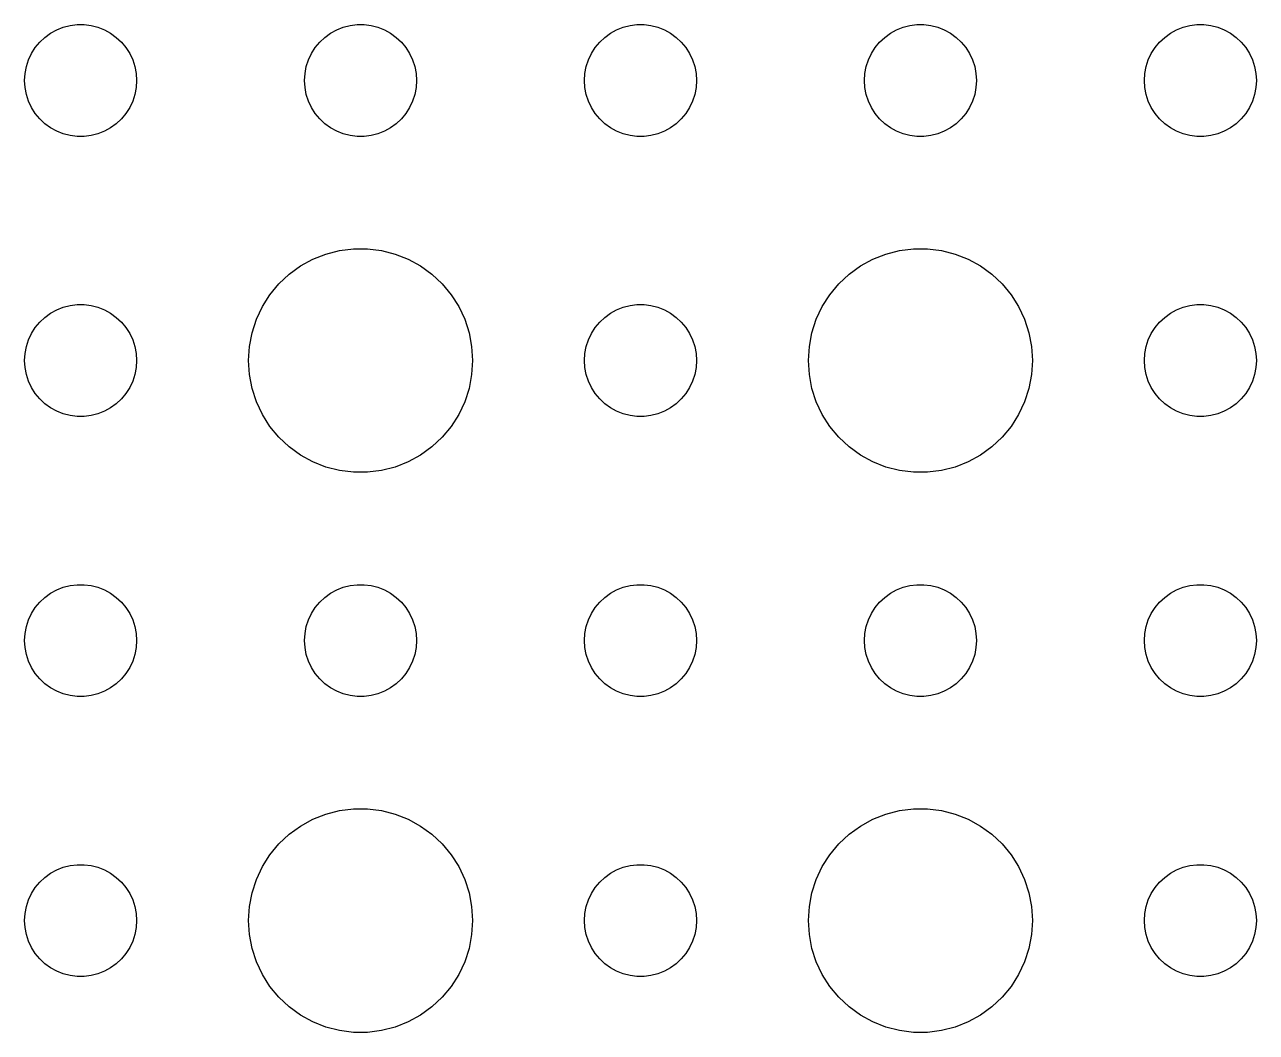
# Model space of a CAD drawing. Header units: metres. Extents: x -150 to 150, y -104 to 104.
# Drawn here: x -1.5 to 31.5, y 49.51 to 76.5 of the extents above; entities that cross this region are included whole.
import ezdxf

# ---------------------------------------------------------------- set-up
doc = ezdxf.new("R2010")
doc.units = ezdxf.units.M

msp = doc.modelspace()

# ---------------------------------------------------------------- linework, layer by layer
for p, q in [((-0.95613, 76.1558), (-0.80373, 76.2665)), ((-0.80373, 76.2665), (-0.63866, 76.3572)), ((-0.63866, 76.3572), (-0.46352, 76.4266)), ((-0.46352, 76.4266), (-0.28107, 76.4734)), ((-0.28107, 76.4734), (-0.09418, 76.497)), ((-0.09418, 76.497), (0.09418, 76.497)), ((0.09418, 76.497), (0.28107, 76.4734)), ((0.28107, 76.4734), (0.46352, 76.4266)), ((0.46352, 76.4266), (0.63866, 76.3572)), ((0.63866, 76.3572), (0.80373, 76.2665)), ((0.80373, 76.2665), (0.95613, 76.1558)), ((6.54385, 76.1558), (6.69626, 76.2665)), ((6.69626, 76.2665), (6.86133, 76.3572)), ((6.86133, 76.3572), (7.03647, 76.4266)), ((7.03647, 76.4266), (7.21892, 76.4734)), ((7.21892, 76.4734), (7.40581, 76.497)), ((7.40581, 76.497), (7.59418, 76.497)), ((7.59418, 76.497), (7.78107, 76.4734)), ((7.78107, 76.4734), (7.96352, 76.4266)), ((7.96352, 76.4266), (8.13866, 76.3572)), ((8.13866, 76.3572), (8.30373, 76.2665)), ((8.30373, 76.2665), (8.45613, 76.1558)), ((14.0439, 76.1558), (14.1963, 76.2665)), ((14.1963, 76.2665), (14.3613, 76.3572)), ((14.3613, 76.3572), (14.5365, 76.4266)), ((14.5365, 76.4266), (14.7189, 76.4734)), ((14.7189, 76.4734), (14.9058, 76.497)), ((14.9058, 76.497), (15.0942, 76.497)), ((15.0942, 76.497), (15.2811, 76.4734)), ((15.2811, 76.4734), (15.4635, 76.4266)), ((15.4635, 76.4266), (15.6387, 76.3572)), ((15.6387, 76.3572), (15.8037, 76.2665)), ((15.8037, 76.2665), (15.9561, 76.1558)), ((21.5439, 76.1558), (21.6963, 76.2665)), ((21.6963, 76.2665), (21.8613, 76.3572)), ((21.8613, 76.3572), (22.0365, 76.4266)), ((22.0365, 76.4266), (22.2189, 76.4734)), ((22.2189, 76.4734), (22.4058, 76.497)), ((22.4058, 76.497), (22.5942, 76.497)), ((22.5942, 76.497), (22.7811, 76.4734)), ((22.7811, 76.4734), (22.9635, 76.4266)), ((22.9635, 76.4266), (23.1387, 76.3572)), ((23.1387, 76.3572), (23.3037, 76.2665)), ((23.3037, 76.2665), (23.4561, 76.1558)), ((29.0439, 76.1558), (29.1963, 76.2665)), ((29.1963, 76.2665), (29.3613, 76.3572)), ((29.3613, 76.3572), (29.5365, 76.4266)), ((29.5365, 76.4266), (29.7189, 76.4734)), ((29.7189, 76.4734), (29.9058, 76.497)), ((29.9058, 76.497), (30.0942, 76.497)), ((30.0942, 76.497), (30.2811, 76.4734)), ((30.2811, 76.4734), (30.4635, 76.4266)), ((30.4635, 76.4266), (30.6387, 76.3572)), ((30.6387, 76.3572), (30.8037, 76.2665)), ((30.8037, 76.2665), (30.9561, 76.1558)), ((-1.21352, 75.8817), (-1.09344, 76.0268)), ((-1.09344, 76.0268), (-0.95613, 76.1558)), ((0.95613, 76.1558), (1.09344, 76.0268)), ((1.09344, 76.0268), (1.21352, 75.8817)), ((6.28647, 75.8817), (6.40654, 76.0268)), ((6.40654, 76.0268), (6.54385, 76.1558)), ((8.45613, 76.1558), (8.59344, 76.0268)), ((8.59344, 76.0268), (8.71352, 75.8817)), ((13.7865, 75.8817), (13.9065, 76.0268)), ((13.9065, 76.0268), (14.0439, 76.1558)), ((15.9561, 76.1558), (16.0934, 76.0268)), ((16.0934, 76.0268), (16.2135, 75.8817)), ((21.2865, 75.8817), (21.4065, 76.0268)), ((21.4065, 76.0268), (21.5439, 76.1558)), ((23.4561, 76.1558), (23.5934, 76.0268)), ((23.5934, 76.0268), (23.7135, 75.8817)), ((28.7865, 75.8817), (28.9065, 76.0268)), ((28.9065, 76.0268), (29.0439, 76.1558)), ((30.9561, 76.1558), (31.0934, 76.0268)), ((31.0934, 76.0268), (31.2135, 75.8817)), ((-1.39465, 75.5522), (-1.31445, 75.7226)), ((-1.31445, 75.7226), (-1.21352, 75.8817)), ((1.21352, 75.8817), (1.31445, 75.7226)), ((1.31445, 75.7226), (1.39465, 75.5522)), ((6.10533, 75.5522), (6.18553, 75.7226)), ((6.18553, 75.7226), (6.28647, 75.8817)), ((8.71352, 75.8817), (8.81445, 75.7226)), ((8.81445, 75.7226), (8.89465, 75.5522)), ((13.6053, 75.5522), (13.6855, 75.7226)), ((13.6855, 75.7226), (13.7865, 75.8817)), ((16.2135, 75.8817), (16.3145, 75.7226)), ((16.3145, 75.7226), (16.3947, 75.5522)), ((21.1053, 75.5522), (21.1855, 75.7226)), ((21.1855, 75.7226), (21.2865, 75.8817)), ((23.7135, 75.8817), (23.8145, 75.7226)), ((23.8145, 75.7226), (23.8947, 75.5522)), ((28.6053, 75.5522), (28.6855, 75.7226)), ((28.6855, 75.7226), (28.7865, 75.8817)), ((31.2135, 75.8817), (31.3145, 75.7226)), ((31.3145, 75.7226), (31.3947, 75.5522)), ((-1.48816, 75.188), (-1.45287, 75.373)), ((-1.45287, 75.373), (-1.39465, 75.5522)), ((1.39465, 75.5522), (1.45287, 75.373)), ((1.45287, 75.373), (1.48816, 75.188)), ((6.01183, 75.188), (6.04712, 75.373)), ((6.04712, 75.373), (6.10533, 75.5522)), ((8.89465, 75.5522), (8.95287, 75.373)), ((8.95287, 75.373), (8.98816, 75.188)), ((13.5118, 75.188), (13.5471, 75.373)), ((13.5471, 75.373), (13.6053, 75.5522)), ((16.3947, 75.5522), (16.4529, 75.373)), ((16.4529, 75.373), (16.4882, 75.188)), ((21.0118, 75.188), (21.0471, 75.373)), ((21.0471, 75.373), (21.1053, 75.5522)), ((23.8947, 75.5522), (23.9529, 75.373)), ((23.9529, 75.373), (23.9882, 75.188)), ((28.5118, 75.188), (28.5471, 75.373)), ((28.5471, 75.373), (28.6053, 75.5522)), ((31.3947, 75.5522), (31.4529, 75.373)), ((31.4529, 75.373), (31.4882, 75.188)), ((-1.5, 75), (-1.48816, 75.188)), ((-1.48816, 74.812), (-1.5, 75)), ((1.48816, 75.188), (1.5, 75)), ((1.5, 75), (1.48816, 74.812)), ((6, 75), (6.01183, 75.188)), ((6.01183, 74.812), (6, 75)), ((8.98816, 75.188), (9, 75)), ((9, 75), (8.98816, 74.812)), ((13.5, 75), (13.5118, 75.188)), ((13.5118, 74.812), (13.5, 75)), ((16.4882, 75.188), (16.5, 75)), ((16.5, 75), (16.4882, 74.812)), ((21, 75), (21.0118, 75.188)), ((21.0118, 74.812), (21, 75)), ((23.9882, 75.188), (24, 75)), ((24, 75), (23.9882, 74.812)), ((28.5, 75), (28.5118, 75.188)), ((28.5118, 74.812), (28.5, 75)), ((31.4882, 75.188), (31.5, 75)), ((31.5, 75), (31.4882, 74.812)), ((-1.45287, 74.627), (-1.48816, 74.812)), ((-1.39465, 74.4478), (-1.45287, 74.627)), ((1.45287, 74.627), (1.39465, 74.4478)), ((1.48816, 74.812), (1.45287, 74.627)), ((6.04712, 74.627), (6.01183, 74.812)), ((6.10533, 74.4478), (6.04712, 74.627)), ((8.95287, 74.627), (8.89465, 74.4478)), ((8.98816, 74.812), (8.95287, 74.627)), ((13.5471, 74.627), (13.5118, 74.812)), ((13.6053, 74.4478), (13.5471, 74.627)), ((16.4529, 74.627), (16.3947, 74.4478)), ((16.4882, 74.812), (16.4529, 74.627)), ((21.0471, 74.627), (21.0118, 74.812)), ((21.1053, 74.4478), (21.0471, 74.627)), ((23.9529, 74.627), (23.8947, 74.4478)), ((23.9882, 74.812), (23.9529, 74.627)), ((28.5471, 74.627), (28.5118, 74.812)), ((28.6053, 74.4478), (28.5471, 74.627)), ((31.4529, 74.627), (31.3947, 74.4478)), ((31.4882, 74.812), (31.4529, 74.627)), ((-1.31445, 74.2774), (-1.39465, 74.4478)), ((-1.21352, 74.1183), (-1.31445, 74.2774)), ((1.31445, 74.2774), (1.21352, 74.1183)), ((1.39465, 74.4478), (1.31445, 74.2774)), ((6.18553, 74.2774), (6.10533, 74.4478)), ((6.28647, 74.1183), (6.18553, 74.2774)), ((8.81445, 74.2774), (8.71352, 74.1183)), ((8.89465, 74.4478), (8.81445, 74.2774)), ((13.6855, 74.2774), (13.6053, 74.4478)), ((13.7865, 74.1183), (13.6855, 74.2774)), ((16.3145, 74.2774), (16.2135, 74.1183)), ((16.3947, 74.4478), (16.3145, 74.2774)), ((21.1855, 74.2774), (21.1053, 74.4478)), ((21.2865, 74.1183), (21.1855, 74.2774)), ((23.8145, 74.2774), (23.7135, 74.1183)), ((23.8947, 74.4478), (23.8145, 74.2774)), ((28.6855, 74.2774), (28.6053, 74.4478)), ((28.7865, 74.1183), (28.6855, 74.2774)), ((31.3145, 74.2774), (31.2135, 74.1183)), ((31.3947, 74.4478), (31.3145, 74.2774)), ((-1.09344, 73.9732), (-1.21352, 74.1183)), ((-0.95613, 73.8442), (-1.09344, 73.9732)), ((1.09344, 73.9732), (0.95613, 73.8442)), ((1.21352, 74.1183), (1.09344, 73.9732)), ((6.40654, 73.9732), (6.28647, 74.1183)), ((6.54385, 73.8442), (6.40654, 73.9732)), ((8.59344, 73.9732), (8.45613, 73.8442)), ((8.71352, 74.1183), (8.59344, 73.9732)), ((13.9065, 73.9732), (13.7865, 74.1183)), ((14.0439, 73.8442), (13.9065, 73.9732)), ((16.0934, 73.9732), (15.9561, 73.8442)), ((16.2135, 74.1183), (16.0934, 73.9732)), ((21.4065, 73.9732), (21.2865, 74.1183)), ((21.5439, 73.8442), (21.4065, 73.9732)), ((23.5934, 73.9732), (23.4561, 73.8442)), ((23.7135, 74.1183), (23.5934, 73.9732)), ((28.9065, 73.9732), (28.7865, 74.1183)), ((29.0439, 73.8442), (28.9065, 73.9732)), ((31.0934, 73.9732), (30.9561, 73.8442)), ((31.2135, 74.1183), (31.0934, 73.9732)), ((-0.80373, 73.7335), (-0.95613, 73.8442)), ((-0.63866, 73.6428), (-0.80373, 73.7335)), ((-0.46352, 73.5734), (-0.63866, 73.6428)), ((0.63866, 73.6428), (0.46352, 73.5734)), ((0.80373, 73.7335), (0.63866, 73.6428)), ((0.95613, 73.8442), (0.80373, 73.7335)), ((6.69626, 73.7335), (6.54385, 73.8442)), ((6.86133, 73.6428), (6.69626, 73.7335)), ((7.03647, 73.5734), (6.86133, 73.6428)), ((8.13866, 73.6428), (7.96352, 73.5734)), ((8.30373, 73.7335), (8.13866, 73.6428)), ((8.45613, 73.8442), (8.30373, 73.7335)), ((14.1963, 73.7335), (14.0439, 73.8442)), ((14.3613, 73.6428), (14.1963, 73.7335)), ((14.5365, 73.5734), (14.3613, 73.6428)), ((15.6387, 73.6428), (15.4635, 73.5734)), ((15.8037, 73.7335), (15.6387, 73.6428)), ((15.9561, 73.8442), (15.8037, 73.7335)), ((21.6963, 73.7335), (21.5439, 73.8442)), ((21.8613, 73.6428), (21.6963, 73.7335)), ((22.0365, 73.5734), (21.8613, 73.6428)), ((23.1387, 73.6428), (22.9635, 73.5734)), ((23.3037, 73.7335), (23.1387, 73.6428)), ((23.4561, 73.8442), (23.3037, 73.7335)), ((29.1963, 73.7335), (29.0439, 73.8442)), ((29.3613, 73.6428), (29.1963, 73.7335)), ((29.5365, 73.5734), (29.3613, 73.6428)), ((30.6387, 73.6428), (30.4635, 73.5734)), ((30.8037, 73.7335), (30.6387, 73.6428)), ((30.9561, 73.8442), (30.8037, 73.7335)), ((-0.28107, 73.5266), (-0.46352, 73.5734)), ((-0.09418, 73.503), (-0.28107, 73.5266)), ((0.09418, 73.503), (-0.09418, 73.503)), ((0.28107, 73.5266), (0.09418, 73.503)), ((0.46352, 73.5734), (0.28107, 73.5266)), ((7.21892, 73.5266), (7.03647, 73.5734)), ((7.40581, 73.503), (7.21892, 73.5266)), ((7.59418, 73.503), (7.40581, 73.503)), ((7.78107, 73.5266), (7.59418, 73.503)), ((7.96352, 73.5734), (7.78107, 73.5266)), ((14.7189, 73.5266), (14.5365, 73.5734)), ((14.9058, 73.503), (14.7189, 73.5266)), ((15.0942, 73.503), (14.9058, 73.503)), ((15.2811, 73.5266), (15.0942, 73.503)), ((15.4635, 73.5734), (15.2811, 73.5266)), ((22.2189, 73.5266), (22.0365, 73.5734)), ((22.4058, 73.503), (22.2189, 73.5266)), ((22.5942, 73.503), (22.4058, 73.503)), ((22.7811, 73.5266), (22.5942, 73.503)), ((22.9635, 73.5734), (22.7811, 73.5266)), ((29.7189, 73.5266), (29.5365, 73.5734)), ((29.9058, 73.503), (29.7189, 73.5266)), ((30.0942, 73.503), (29.9058, 73.503)), ((30.2811, 73.5266), (30.0942, 73.503)), ((30.4635, 73.5734), (30.2811, 73.5266)), ((6.22266, 70.2145), (6.57294, 70.3532)), ((6.57294, 70.3532), (6.93785, 70.4469)), ((6.93785, 70.4469), (7.31161, 70.4941)), ((7.31161, 70.4941), (7.68837, 70.4941)), ((7.68837, 70.4941), (8.06213, 70.4469)), ((8.06213, 70.4469), (8.42705, 70.3532)), ((8.42705, 70.3532), (8.77733, 70.2145)), ((21.2227, 70.2145), (21.5729, 70.3532)), ((21.5729, 70.3532), (21.9379, 70.4469)), ((21.9379, 70.4469), (22.3116, 70.4941)), ((22.3116, 70.4941), (22.6884, 70.4941)), ((22.6884, 70.4941), (23.0621, 70.4469)), ((23.0621, 70.4469), (23.427, 70.3532)), ((23.427, 70.3532), (23.7773, 70.2145)), ((5.58772, 69.8115), (5.89252, 70.033)), ((5.89252, 70.033), (6.22266, 70.2145)), ((8.77733, 70.2145), (9.10747, 70.033)), ((9.10747, 70.033), (9.41226, 69.8115)), ((20.5877, 69.8115), (20.8925, 70.033)), ((20.8925, 70.033), (21.2227, 70.2145)), ((23.7773, 70.2145), (24.1075, 70.033)), ((24.1075, 70.033), (24.4123, 69.8115)), ((5.31308, 69.5536), (5.58772, 69.8115)), ((9.41226, 69.8115), (9.6869, 69.5536)), ((20.3131, 69.5536), (20.5877, 69.8115)), ((24.4123, 69.8115), (24.6869, 69.5536)), ((5.07294, 69.2634), (5.31308, 69.5536)), ((9.6869, 69.5536), (9.92705, 69.2634)), ((20.0729, 69.2634), (20.3131, 69.5536)), ((24.6869, 69.5536), (24.927, 69.2634)), ((-0.46352, 68.9266), (-0.28107, 68.9734)), ((-0.28107, 68.9734), (-0.09418, 68.997)), ((-0.09418, 68.997), (0.09418, 68.997)), ((0.09418, 68.997), (0.28107, 68.9734)), ((0.28107, 68.9734), (0.46352, 68.9266)), ((4.87108, 68.9453), (5.07294, 69.2634)), ((9.92705, 69.2634), (10.1289, 68.9453)), ((14.5365, 68.9266), (14.7189, 68.9734)), ((14.7189, 68.9734), (14.9058, 68.997)), ((14.9058, 68.997), (15.0942, 68.997)), ((15.0942, 68.997), (15.2811, 68.9734)), ((15.2811, 68.9734), (15.4635, 68.9266)), ((19.8711, 68.9453), (20.0729, 69.2634)), ((24.927, 69.2634), (25.1289, 68.9453)), ((29.5365, 68.9266), (29.7189, 68.9734)), ((29.7189, 68.9734), (29.9058, 68.997)), ((29.9058, 68.997), (30.0942, 68.997)), ((30.0942, 68.997), (30.2811, 68.9734)), ((30.2811, 68.9734), (30.4635, 68.9266)), ((-1.09344, 68.5268), (-0.95613, 68.6558)), ((-0.95613, 68.6558), (-0.80373, 68.7665)), ((-0.80373, 68.7665), (-0.63866, 68.8572)), ((-0.63866, 68.8572), (-0.46352, 68.9266)), ((0.46352, 68.9266), (0.63866, 68.8572)), ((0.63866, 68.8572), (0.80373, 68.7665)), ((0.80373, 68.7665), (0.95613, 68.6558)), ((0.95613, 68.6558), (1.09344, 68.5268)), ((4.71066, 68.6044), (4.87108, 68.9453)), ((10.1289, 68.9453), (10.2893, 68.6044)), ((13.9065, 68.5268), (14.0439, 68.6558)), ((14.0439, 68.6558), (14.1963, 68.7665)), ((14.1963, 68.7665), (14.3613, 68.8572)), ((14.3613, 68.8572), (14.5365, 68.9266)), ((15.4635, 68.9266), (15.6387, 68.8572)), ((15.6387, 68.8572), (15.8037, 68.7665)), ((15.8037, 68.7665), (15.9561, 68.6558)), ((15.9561, 68.6558), (16.0934, 68.5268)), ((19.7107, 68.6044), (19.8711, 68.9453)), ((25.1289, 68.9453), (25.2893, 68.6044)), ((28.9065, 68.5268), (29.0439, 68.6558)), ((29.0439, 68.6558), (29.1963, 68.7665)), ((29.1963, 68.7665), (29.3613, 68.8572)), ((29.3613, 68.8572), (29.5365, 68.9266)), ((30.4635, 68.9266), (30.6387, 68.8572)), ((30.6387, 68.8572), (30.8037, 68.7665)), ((30.8037, 68.7665), (30.9561, 68.6558)), ((30.9561, 68.6558), (31.0934, 68.5268)), ((-1.31445, 68.2226), (-1.21352, 68.3817)), ((-1.21352, 68.3817), (-1.09344, 68.5268)), ((1.09344, 68.5268), (1.21352, 68.3817)), ((1.21352, 68.3817), (1.31445, 68.2226)), ((4.59424, 68.2461), (4.71066, 68.6044)), ((10.2893, 68.6044), (10.4057, 68.2461)), ((13.6855, 68.2226), (13.7865, 68.3817)), ((13.7865, 68.3817), (13.9065, 68.5268)), ((16.0934, 68.5268), (16.2135, 68.3817)), ((16.2135, 68.3817), (16.3145, 68.2226)), ((19.5942, 68.2461), (19.7107, 68.6044)), ((25.2893, 68.6044), (25.4057, 68.2461)), ((28.6855, 68.2226), (28.7865, 68.3817)), ((28.7865, 68.3817), (28.9065, 68.5268)), ((31.0934, 68.5268), (31.2135, 68.3817)), ((31.2135, 68.3817), (31.3145, 68.2226)), ((-1.45287, 67.873), (-1.39465, 68.0522)), ((-1.39465, 68.0522), (-1.31445, 68.2226)), ((1.31445, 68.2226), (1.39465, 68.0522)), ((1.39465, 68.0522), (1.45287, 67.873)), ((4.52365, 67.876), (4.59424, 68.2461)), ((10.4057, 68.2461), (10.4763, 67.876)), ((13.5471, 67.873), (13.6053, 68.0522)), ((13.6053, 68.0522), (13.6855, 68.2226)), ((16.3145, 68.2226), (16.3947, 68.0522)), ((16.3947, 68.0522), (16.4529, 67.873)), ((19.5237, 67.876), (19.5942, 68.2461)), ((25.4057, 68.2461), (25.4763, 67.876)), ((28.5471, 67.873), (28.6053, 68.0522)), ((28.6053, 68.0522), (28.6855, 68.2226)), ((31.3145, 68.2226), (31.3947, 68.0522)), ((31.3947, 68.0522), (31.4529, 67.873)), ((-1.5, 67.5), (-1.48816, 67.688)), ((-1.48816, 67.688), (-1.45287, 67.873)), ((1.45287, 67.873), (1.48816, 67.688)), ((1.48816, 67.688), (1.5, 67.5)), ((4.5, 67.5), (4.52365, 67.876)), ((10.4763, 67.876), (10.5, 67.5)), ((13.5, 67.5), (13.5118, 67.688)), ((13.5118, 67.688), (13.5471, 67.873)), ((16.4529, 67.873), (16.4882, 67.688)), ((16.4882, 67.688), (16.5, 67.5)), ((19.5, 67.5), (19.5237, 67.876)), ((25.4763, 67.876), (25.5, 67.5)), ((28.5, 67.5), (28.5118, 67.688)), ((28.5118, 67.688), (28.5471, 67.873)), ((31.4529, 67.873), (31.4882, 67.688)), ((31.4882, 67.688), (31.5, 67.5)), ((-1.48816, 67.312), (-1.5, 67.5)), ((1.5, 67.5), (1.48816, 67.312)), ((4.52365, 67.124), (4.5, 67.5)), ((10.5, 67.5), (10.4763, 67.124)), ((13.5118, 67.312), (13.5, 67.5)), ((16.5, 67.5), (16.4882, 67.312)), ((19.5237, 67.124), (19.5, 67.5)), ((25.5, 67.5), (25.4763, 67.124)), ((28.5118, 67.312), (28.5, 67.5)), ((31.5, 67.5), (31.4882, 67.312)), ((-1.45287, 67.127), (-1.48816, 67.312)), ((-1.39465, 66.9478), (-1.45287, 67.127)), ((1.45287, 67.127), (1.39465, 66.9478)), ((1.48816, 67.312), (1.45287, 67.127)), ((4.59424, 66.7539), (4.52365, 67.124)), ((10.4763, 67.124), (10.4057, 66.7539)), ((13.5471, 67.127), (13.5118, 67.312)), ((13.6053, 66.9478), (13.5471, 67.127)), ((16.4529, 67.127), (16.3947, 66.9478)), ((16.4882, 67.312), (16.4529, 67.127)), ((19.5942, 66.7539), (19.5237, 67.124)), ((25.4763, 67.124), (25.4057, 66.7539)), ((28.5471, 67.127), (28.5118, 67.312)), ((28.6053, 66.9478), (28.5471, 67.127)), ((31.4529, 67.127), (31.3947, 66.9478)), ((31.4882, 67.312), (31.4529, 67.127)), ((-1.31445, 66.7774), (-1.39465, 66.9478)), ((-1.21352, 66.6183), (-1.31445, 66.7774)), ((1.31445, 66.7774), (1.21352, 66.6183)), ((1.39465, 66.9478), (1.31445, 66.7774)), ((4.71066, 66.3956), (4.59424, 66.7539)), ((10.4057, 66.7539), (10.2893, 66.3956)), ((13.6855, 66.7774), (13.6053, 66.9478)), ((13.7865, 66.6183), (13.6855, 66.7774)), ((16.3145, 66.7774), (16.2135, 66.6183)), ((16.3947, 66.9478), (16.3145, 66.7774)), ((19.7107, 66.3956), (19.5942, 66.7539)), ((25.4057, 66.7539), (25.2893, 66.3956)), ((28.6855, 66.7774), (28.6053, 66.9478)), ((28.7865, 66.6183), (28.6855, 66.7774)), ((31.3145, 66.7774), (31.2135, 66.6183)), ((31.3947, 66.9478), (31.3145, 66.7774)), ((-1.09344, 66.4732), (-1.21352, 66.6183)), ((-0.95613, 66.3442), (-1.09344, 66.4732)), ((-0.80373, 66.2335), (-0.95613, 66.3442)), ((0.95613, 66.3442), (0.80373, 66.2335)), ((1.09344, 66.4732), (0.95613, 66.3442)), ((1.21352, 66.6183), (1.09344, 66.4732)), ((4.87108, 66.0547), (4.71066, 66.3956)), ((10.2893, 66.3956), (10.1289, 66.0547)), ((13.9065, 66.4732), (13.7865, 66.6183)), ((14.0439, 66.3442), (13.9065, 66.4732)), ((14.1963, 66.2335), (14.0439, 66.3442)), ((15.9561, 66.3442), (15.8037, 66.2335)), ((16.0934, 66.4732), (15.9561, 66.3442)), ((16.2135, 66.6183), (16.0934, 66.4732)), ((19.8711, 66.0547), (19.7107, 66.3956)), ((25.2893, 66.3956), (25.1289, 66.0547)), ((28.9065, 66.4732), (28.7865, 66.6183)), ((29.0439, 66.3442), (28.9065, 66.4732)), ((29.1963, 66.2335), (29.0439, 66.3442)), ((30.9561, 66.3442), (30.8037, 66.2335)), ((31.0934, 66.4732), (30.9561, 66.3442)), ((31.2135, 66.6183), (31.0934, 66.4732)), ((-0.63866, 66.1428), (-0.80373, 66.2335)), ((-0.46352, 66.0734), (-0.63866, 66.1428)), ((-0.28107, 66.0266), (-0.46352, 66.0734)), ((-0.09418, 66.003), (-0.28107, 66.0266)), ((0.09418, 66.003), (-0.09418, 66.003)), ((0.28107, 66.0266), (0.09418, 66.003)), ((0.46352, 66.0734), (0.28107, 66.0266)), ((0.63866, 66.1428), (0.46352, 66.0734)), ((0.80373, 66.2335), (0.63866, 66.1428)), ((5.07294, 65.7366), (4.87108, 66.0547)), ((10.1289, 66.0547), (9.92705, 65.7366)), ((14.3613, 66.1428), (14.1963, 66.2335)), ((14.5365, 66.0734), (14.3613, 66.1428)), ((14.7189, 66.0266), (14.5365, 66.0734)), ((14.9058, 66.003), (14.7189, 66.0266)), ((15.0942, 66.003), (14.9058, 66.003)), ((15.2811, 66.0266), (15.0942, 66.003)), ((15.4635, 66.0734), (15.2811, 66.0266)), ((15.6387, 66.1428), (15.4635, 66.0734)), ((15.8037, 66.2335), (15.6387, 66.1428)), ((20.0729, 65.7366), (19.8711, 66.0547)), ((25.1289, 66.0547), (24.927, 65.7366)), ((29.3613, 66.1428), (29.1963, 66.2335)), ((29.5365, 66.0734), (29.3613, 66.1428)), ((29.7189, 66.0266), (29.5365, 66.0734)), ((29.9058, 66.003), (29.7189, 66.0266)), ((30.0942, 66.003), (29.9058, 66.003)), ((30.2811, 66.0266), (30.0942, 66.003)), ((30.4635, 66.0734), (30.2811, 66.0266)), ((30.6387, 66.1428), (30.4635, 66.0734)), ((30.8037, 66.2335), (30.6387, 66.1428)), ((5.31308, 65.4464), (5.07294, 65.7366)), ((9.92705, 65.7366), (9.6869, 65.4464)), ((20.3131, 65.4464), (20.0729, 65.7366)), ((24.927, 65.7366), (24.6869, 65.4464)), ((5.58772, 65.1885), (5.31308, 65.4464)), ((9.6869, 65.4464), (9.41226, 65.1885)), ((20.5877, 65.1885), (20.3131, 65.4464)), ((24.6869, 65.4464), (24.4123, 65.1885)), ((5.89252, 64.967), (5.58772, 65.1885)), ((9.41226, 65.1885), (9.10747, 64.967)), ((20.8925, 64.967), (20.5877, 65.1885)), ((24.4123, 65.1885), (24.1075, 64.967)), ((6.22266, 64.7855), (5.89252, 64.967)), ((6.57294, 64.6468), (6.22266, 64.7855)), ((8.77733, 64.7855), (8.42705, 64.6468)), ((9.10747, 64.967), (8.77733, 64.7855)), ((21.2227, 64.7855), (20.8925, 64.967)), ((21.5729, 64.6468), (21.2227, 64.7855)), ((23.7773, 64.7855), (23.427, 64.6468)), ((24.1075, 64.967), (23.7773, 64.7855)), ((6.93785, 64.5531), (6.57294, 64.6468)), ((7.31161, 64.5059), (6.93785, 64.5531)), ((7.68837, 64.5059), (7.31161, 64.5059)), ((8.06213, 64.5531), (7.68837, 64.5059)), ((8.42705, 64.6468), (8.06213, 64.5531)), ((21.9379, 64.5531), (21.5729, 64.6468)), ((22.3116, 64.5059), (21.9379, 64.5531)), ((22.6884, 64.5059), (22.3116, 64.5059)), ((23.0621, 64.5531), (22.6884, 64.5059)), ((23.427, 64.6468), (23.0621, 64.5531)), ((-0.63866, 61.3572), (-0.46352, 61.4266)), ((-0.46352, 61.4266), (-0.28107, 61.4734)), ((-0.28107, 61.4734), (-0.09418, 61.497)), ((-0.09418, 61.497), (0.09418, 61.497)), ((0.09418, 61.497), (0.28107, 61.4734)), ((0.28107, 61.4734), (0.46352, 61.4266)), ((0.46352, 61.4266), (0.63866, 61.3572)), ((6.86133, 61.3572), (7.03647, 61.4266)), ((7.03647, 61.4266), (7.21892, 61.4734)), ((7.21892, 61.4734), (7.40581, 61.497)), ((7.40581, 61.497), (7.59418, 61.497)), ((7.59418, 61.497), (7.78107, 61.4734)), ((7.78107, 61.4734), (7.96352, 61.4266)), ((7.96352, 61.4266), (8.13866, 61.3572)), ((14.3613, 61.3572), (14.5365, 61.4266)), ((14.5365, 61.4266), (14.7189, 61.4734)), ((14.7189, 61.4734), (14.9058, 61.497)), ((14.9058, 61.497), (15.0942, 61.497)), ((15.0942, 61.497), (15.2811, 61.4734)), ((15.2811, 61.4734), (15.4635, 61.4266)), ((15.4635, 61.4266), (15.6387, 61.3572)), ((21.8613, 61.3572), (22.0365, 61.4266)), ((22.0365, 61.4266), (22.2189, 61.4734)), ((22.2189, 61.4734), (22.4058, 61.497)), ((22.4058, 61.497), (22.5942, 61.497)), ((22.5942, 61.497), (22.7811, 61.4734)), ((22.7811, 61.4734), (22.9635, 61.4266)), ((22.9635, 61.4266), (23.1387, 61.3572)), ((29.3613, 61.3572), (29.5365, 61.4266)), ((29.5365, 61.4266), (29.7189, 61.4734)), ((29.7189, 61.4734), (29.9058, 61.497)), ((29.9058, 61.497), (30.0942, 61.497)), ((30.0942, 61.497), (30.2811, 61.4734)), ((30.2811, 61.4734), (30.4635, 61.4266)), ((30.4635, 61.4266), (30.6387, 61.3572)), ((-1.09344, 61.0268), (-0.95613, 61.1558)), ((-0.95613, 61.1558), (-0.80373, 61.2665)), ((-0.80373, 61.2665), (-0.63866, 61.3572)), ((0.63866, 61.3572), (0.80373, 61.2665)), ((0.80373, 61.2665), (0.95613, 61.1558)), ((0.95613, 61.1558), (1.09344, 61.0268)), ((6.40654, 61.0268), (6.54385, 61.1558)), ((6.54385, 61.1558), (6.69626, 61.2665)), ((6.69626, 61.2665), (6.86133, 61.3572)), ((8.13866, 61.3572), (8.30373, 61.2665)), ((8.30373, 61.2665), (8.45613, 61.1558)), ((8.45613, 61.1558), (8.59344, 61.0268)), ((13.9065, 61.0268), (14.0439, 61.1558)), ((14.0439, 61.1558), (14.1963, 61.2665)), ((14.1963, 61.2665), (14.3613, 61.3572)), ((15.6387, 61.3572), (15.8037, 61.2665)), ((15.8037, 61.2665), (15.9561, 61.1558)), ((15.9561, 61.1558), (16.0934, 61.0268)), ((21.4065, 61.0268), (21.5439, 61.1558)), ((21.5439, 61.1558), (21.6963, 61.2665)), ((21.6963, 61.2665), (21.8613, 61.3572)), ((23.1387, 61.3572), (23.3037, 61.2665)), ((23.3037, 61.2665), (23.4561, 61.1558)), ((23.4561, 61.1558), (23.5934, 61.0268)), ((28.9065, 61.0268), (29.0439, 61.1558)), ((29.0439, 61.1558), (29.1963, 61.2665)), ((29.1963, 61.2665), (29.3613, 61.3572)), ((30.6387, 61.3572), (30.8037, 61.2665)), ((30.8037, 61.2665), (30.9561, 61.1558)), ((30.9561, 61.1558), (31.0934, 61.0268)), ((-1.39465, 60.5522), (-1.31445, 60.7226)), ((-1.31445, 60.7226), (-1.21352, 60.8817)), ((-1.21352, 60.8817), (-1.09344, 61.0268)), ((1.09344, 61.0268), (1.21352, 60.8817)), ((1.21352, 60.8817), (1.31445, 60.7226)), ((1.31445, 60.7226), (1.39465, 60.5522)), ((6.10533, 60.5522), (6.18553, 60.7226)), ((6.18553, 60.7226), (6.28647, 60.8817)), ((6.28647, 60.8817), (6.40654, 61.0268)), ((8.59344, 61.0268), (8.71352, 60.8817)), ((8.71352, 60.8817), (8.81445, 60.7226)), ((8.81445, 60.7226), (8.89465, 60.5522)), ((13.6053, 60.5522), (13.6855, 60.7226)), ((13.6855, 60.7226), (13.7865, 60.8817)), ((13.7865, 60.8817), (13.9065, 61.0268)), ((16.0934, 61.0268), (16.2135, 60.8817)), ((16.2135, 60.8817), (16.3145, 60.7226)), ((16.3145, 60.7226), (16.3947, 60.5522)), ((21.1053, 60.5522), (21.1855, 60.7226)), ((21.1855, 60.7226), (21.2865, 60.8817)), ((21.2865, 60.8817), (21.4065, 61.0268)), ((23.5934, 61.0268), (23.7135, 60.8817)), ((23.7135, 60.8817), (23.8145, 60.7226)), ((23.8145, 60.7226), (23.8947, 60.5522)), ((28.6053, 60.5522), (28.6855, 60.7226)), ((28.6855, 60.7226), (28.7865, 60.8817)), ((28.7865, 60.8817), (28.9065, 61.0268)), ((31.0934, 61.0268), (31.2135, 60.8817)), ((31.2135, 60.8817), (31.3145, 60.7226)), ((31.3145, 60.7226), (31.3947, 60.5522)), ((-1.45287, 60.373), (-1.39465, 60.5522)), ((1.39465, 60.5522), (1.45287, 60.373)), ((6.04712, 60.373), (6.10533, 60.5522)), ((8.89465, 60.5522), (8.95287, 60.373)), ((13.5471, 60.373), (13.6053, 60.5522)), ((16.3947, 60.5522), (16.4529, 60.373)), ((21.0471, 60.373), (21.1053, 60.5522)), ((23.8947, 60.5522), (23.9529, 60.373)), ((28.5471, 60.373), (28.6053, 60.5522)), ((31.3947, 60.5522), (31.4529, 60.373)), ((-1.5, 60), (-1.48816, 60.188)), ((-1.48816, 60.188), (-1.45287, 60.373)), ((1.45287, 60.373), (1.48816, 60.188)), ((1.48816, 60.188), (1.5, 60)), ((6, 60), (6.01183, 60.188)), ((6.01183, 60.188), (6.04712, 60.373)), ((8.95287, 60.373), (8.98816, 60.188)), ((8.98816, 60.188), (9, 60)), ((13.5, 60), (13.5118, 60.188)), ((13.5118, 60.188), (13.5471, 60.373)), ((16.4529, 60.373), (16.4882, 60.188)), ((16.4882, 60.188), (16.5, 60)), ((21, 60), (21.0118, 60.188)), ((21.0118, 60.188), (21.0471, 60.373)), ((23.9529, 60.373), (23.9882, 60.188)), ((23.9882, 60.188), (24, 60)), ((28.5, 60), (28.5118, 60.188)), ((28.5118, 60.188), (28.5471, 60.373)), ((31.4529, 60.373), (31.4882, 60.188)), ((31.4882, 60.188), (31.5, 60)), ((-1.48816, 59.812), (-1.5, 60)), ((-1.45287, 59.627), (-1.48816, 59.812)), ((1.48816, 59.812), (1.45287, 59.627)), ((1.5, 60), (1.48816, 59.812)), ((6.01183, 59.812), (6, 60)), ((6.04712, 59.627), (6.01183, 59.812)), ((8.98816, 59.812), (8.95287, 59.627)), ((9, 60), (8.98816, 59.812)), ((13.5118, 59.812), (13.5, 60)), ((13.5471, 59.627), (13.5118, 59.812)), ((16.4882, 59.812), (16.4529, 59.627)), ((16.5, 60), (16.4882, 59.812)), ((21.0118, 59.812), (21, 60)), ((21.0471, 59.627), (21.0118, 59.812)), ((23.9882, 59.812), (23.9529, 59.627)), ((24, 60), (23.9882, 59.812)), ((28.5118, 59.812), (28.5, 60)), ((28.5471, 59.627), (28.5118, 59.812)), ((31.4882, 59.812), (31.4529, 59.627)), ((31.5, 60), (31.4882, 59.812)), ((-1.39465, 59.4478), (-1.45287, 59.627)), ((-1.31445, 59.2774), (-1.39465, 59.4478)), ((1.39465, 59.4478), (1.31445, 59.2774)), ((1.45287, 59.627), (1.39465, 59.4478)), ((6.10533, 59.4478), (6.04712, 59.627)), ((6.18553, 59.2774), (6.10533, 59.4478)), ((8.89465, 59.4478), (8.81445, 59.2774)), ((8.95287, 59.627), (8.89465, 59.4478)), ((13.6053, 59.4478), (13.5471, 59.627)), ((13.6855, 59.2774), (13.6053, 59.4478)), ((16.3947, 59.4478), (16.3145, 59.2774)), ((16.4529, 59.627), (16.3947, 59.4478)), ((21.1053, 59.4478), (21.0471, 59.627)), ((21.1855, 59.2774), (21.1053, 59.4478)), ((23.8947, 59.4478), (23.8145, 59.2774)), ((23.9529, 59.627), (23.8947, 59.4478)), ((28.6053, 59.4478), (28.5471, 59.627)), ((28.6855, 59.2774), (28.6053, 59.4478)), ((31.3947, 59.4478), (31.3145, 59.2774)), ((31.4529, 59.627), (31.3947, 59.4478)), ((-1.21352, 59.1183), (-1.31445, 59.2774)), ((-1.09344, 58.9732), (-1.21352, 59.1183)), ((1.21352, 59.1183), (1.09344, 58.9732)), ((1.31445, 59.2774), (1.21352, 59.1183)), ((6.28647, 59.1183), (6.18553, 59.2774)), ((6.40654, 58.9732), (6.28647, 59.1183)), ((8.71352, 59.1183), (8.59344, 58.9732)), ((8.81445, 59.2774), (8.71352, 59.1183)), ((13.7865, 59.1183), (13.6855, 59.2774)), ((13.9065, 58.9732), (13.7865, 59.1183)), ((16.2135, 59.1183), (16.0934, 58.9732)), ((16.3145, 59.2774), (16.2135, 59.1183)), ((21.2865, 59.1183), (21.1855, 59.2774)), ((21.4065, 58.9732), (21.2865, 59.1183)), ((23.7135, 59.1183), (23.5934, 58.9732)), ((23.8145, 59.2774), (23.7135, 59.1183)), ((28.7865, 59.1183), (28.6855, 59.2774)), ((28.9065, 58.9732), (28.7865, 59.1183)), ((31.2135, 59.1183), (31.0934, 58.9732)), ((31.3145, 59.2774), (31.2135, 59.1183)), ((-0.95613, 58.8442), (-1.09344, 58.9732)), ((-0.80373, 58.7335), (-0.95613, 58.8442)), ((0.95613, 58.8442), (0.80373, 58.7335)), ((1.09344, 58.9732), (0.95613, 58.8442)), ((6.54385, 58.8442), (6.40654, 58.9732)), ((6.69626, 58.7335), (6.54385, 58.8442)), ((8.45613, 58.8442), (8.30373, 58.7335)), ((8.59344, 58.9732), (8.45613, 58.8442)), ((14.0439, 58.8442), (13.9065, 58.9732)), ((14.1963, 58.7335), (14.0439, 58.8442)), ((15.9561, 58.8442), (15.8037, 58.7335)), ((16.0934, 58.9732), (15.9561, 58.8442)), ((21.5439, 58.8442), (21.4065, 58.9732)), ((21.6963, 58.7335), (21.5439, 58.8442)), ((23.4561, 58.8442), (23.3037, 58.7335)), ((23.5934, 58.9732), (23.4561, 58.8442)), ((29.0439, 58.8442), (28.9065, 58.9732)), ((29.1963, 58.7335), (29.0439, 58.8442)), ((30.9561, 58.8442), (30.8037, 58.7335)), ((31.0934, 58.9732), (30.9561, 58.8442)), ((-0.63866, 58.6428), (-0.80373, 58.7335)), ((-0.46352, 58.5734), (-0.63866, 58.6428)), ((-0.28107, 58.5266), (-0.46352, 58.5734)), ((-0.09418, 58.503), (-0.28107, 58.5266)), ((0.09418, 58.503), (-0.09418, 58.503)), ((0.28107, 58.5266), (0.09418, 58.503)), ((0.46352, 58.5734), (0.28107, 58.5266)), ((0.63866, 58.6428), (0.46352, 58.5734)), ((0.80373, 58.7335), (0.63866, 58.6428)), ((6.86133, 58.6428), (6.69626, 58.7335)), ((7.03647, 58.5734), (6.86133, 58.6428)), ((7.21892, 58.5266), (7.03647, 58.5734)), ((7.40581, 58.503), (7.21892, 58.5266)), ((7.59418, 58.503), (7.40581, 58.503)), ((7.78107, 58.5266), (7.59418, 58.503)), ((7.96352, 58.5734), (7.78107, 58.5266)), ((8.13866, 58.6428), (7.96352, 58.5734)), ((8.30373, 58.7335), (8.13866, 58.6428)), ((14.3613, 58.6428), (14.1963, 58.7335)), ((14.5365, 58.5734), (14.3613, 58.6428)), ((14.7189, 58.5266), (14.5365, 58.5734)), ((14.9058, 58.503), (14.7189, 58.5266)), ((15.0942, 58.503), (14.9058, 58.503)), ((15.2811, 58.5266), (15.0942, 58.503)), ((15.4635, 58.5734), (15.2811, 58.5266)), ((15.6387, 58.6428), (15.4635, 58.5734)), ((15.8037, 58.7335), (15.6387, 58.6428)), ((21.8613, 58.6428), (21.6963, 58.7335)), ((22.0365, 58.5734), (21.8613, 58.6428)), ((22.2189, 58.5266), (22.0365, 58.5734)), ((22.4058, 58.503), (22.2189, 58.5266)), ((22.5942, 58.503), (22.4058, 58.503)), ((22.7811, 58.5266), (22.5942, 58.503)), ((22.9635, 58.5734), (22.7811, 58.5266)), ((23.1387, 58.6428), (22.9635, 58.5734)), ((23.3037, 58.7335), (23.1387, 58.6428)), ((29.3613, 58.6428), (29.1963, 58.7335)), ((29.5365, 58.5734), (29.3613, 58.6428)), ((29.7189, 58.5266), (29.5365, 58.5734)), ((29.9058, 58.503), (29.7189, 58.5266)), ((30.0942, 58.503), (29.9058, 58.503)), ((30.2811, 58.5266), (30.0942, 58.503)), ((30.4635, 58.5734), (30.2811, 58.5266)), ((30.6387, 58.6428), (30.4635, 58.5734)), ((30.8037, 58.7335), (30.6387, 58.6428)), ((6.57294, 55.3532), (6.93785, 55.4469)), ((6.93785, 55.4469), (7.31161, 55.4941)), ((7.31161, 55.4941), (7.68837, 55.4941)), ((7.68837, 55.4941), (8.06213, 55.4469)), ((8.06213, 55.4469), (8.42705, 55.3532)), ((21.5729, 55.3532), (21.9379, 55.4469)), ((21.9379, 55.4469), (22.3116, 55.4941)), ((22.3116, 55.4941), (22.6884, 55.4941)), ((22.6884, 55.4941), (23.0621, 55.4469)), ((23.0621, 55.4469), (23.427, 55.3532)), ((5.89252, 55.033), (6.22266, 55.2145)), ((6.22266, 55.2145), (6.57294, 55.3532)), ((8.42705, 55.3532), (8.77733, 55.2145)), ((8.77733, 55.2145), (9.10747, 55.033)), ((20.8925, 55.033), (21.2227, 55.2145)), ((21.2227, 55.2145), (21.5729, 55.3532)), ((23.427, 55.3532), (23.7773, 55.2145)), ((23.7773, 55.2145), (24.1075, 55.033)), ((5.31308, 54.5536), (5.58772, 54.8115)), ((5.58772, 54.8115), (5.89252, 55.033)), ((9.10747, 55.033), (9.41226, 54.8115)), ((9.41226, 54.8115), (9.6869, 54.5536)), ((20.3131, 54.5536), (20.5877, 54.8115)), ((20.5877, 54.8115), (20.8925, 55.033)), ((24.1075, 55.033), (24.4123, 54.8115)), ((24.4123, 54.8115), (24.6869, 54.5536)), ((5.07294, 54.2634), (5.31308, 54.5536)), ((9.6869, 54.5536), (9.92705, 54.2634)), ((20.0729, 54.2634), (20.3131, 54.5536)), ((24.6869, 54.5536), (24.927, 54.2634)), ((4.87108, 53.9453), (5.07294, 54.2634)), ((9.92705, 54.2634), (10.1289, 53.9453)), ((19.8711, 53.9453), (20.0729, 54.2634)), ((24.927, 54.2634), (25.1289, 53.9453)), ((-0.80373, 53.7665), (-0.63866, 53.8572)), ((-0.63866, 53.8572), (-0.46352, 53.9266)), ((-0.46352, 53.9266), (-0.28107, 53.9734)), ((-0.28107, 53.9734), (-0.09418, 53.997)), ((-0.09418, 53.997), (0.09418, 53.997)), ((0.09418, 53.997), (0.28107, 53.9734)), ((0.28107, 53.9734), (0.46352, 53.9266)), ((0.46352, 53.9266), (0.63866, 53.8572)), ((0.63866, 53.8572), (0.80373, 53.7665)), ((4.71066, 53.6044), (4.87108, 53.9453)), ((10.1289, 53.9453), (10.2893, 53.6044)), ((14.1963, 53.7665), (14.3613, 53.8572)), ((14.3613, 53.8572), (14.5365, 53.9266)), ((14.5365, 53.9266), (14.7189, 53.9734)), ((14.7189, 53.9734), (14.9058, 53.997)), ((14.9058, 53.997), (15.0942, 53.997)), ((15.0942, 53.997), (15.2811, 53.9734)), ((15.2811, 53.9734), (15.4635, 53.9266)), ((15.4635, 53.9266), (15.6387, 53.8572)), ((15.6387, 53.8572), (15.8037, 53.7665)), ((19.7107, 53.6044), (19.8711, 53.9453)), ((25.1289, 53.9453), (25.2893, 53.6044)), ((29.1963, 53.7665), (29.3613, 53.8572)), ((29.3613, 53.8572), (29.5365, 53.9266)), ((29.5365, 53.9266), (29.7189, 53.9734)), ((29.7189, 53.9734), (29.9058, 53.997)), ((29.9058, 53.997), (30.0942, 53.997)), ((30.0942, 53.997), (30.2811, 53.9734)), ((30.2811, 53.9734), (30.4635, 53.9266)), ((30.4635, 53.9266), (30.6387, 53.8572)), ((30.6387, 53.8572), (30.8037, 53.7665)), ((-1.21352, 53.3817), (-1.09344, 53.5268)), ((-1.09344, 53.5268), (-0.95613, 53.6558)), ((-0.95613, 53.6558), (-0.80373, 53.7665)), ((0.80373, 53.7665), (0.95613, 53.6558)), ((0.95613, 53.6558), (1.09344, 53.5268)), ((1.09344, 53.5268), (1.21352, 53.3817)), ((4.59424, 53.2461), (4.71066, 53.6044)), ((10.2893, 53.6044), (10.4057, 53.2461)), ((13.7865, 53.3817), (13.9065, 53.5268)), ((13.9065, 53.5268), (14.0439, 53.6558)), ((14.0439, 53.6558), (14.1963, 53.7665)), ((15.8037, 53.7665), (15.9561, 53.6558)), ((15.9561, 53.6558), (16.0934, 53.5268)), ((16.0934, 53.5268), (16.2135, 53.3817)), ((19.5942, 53.2461), (19.7107, 53.6044)), ((25.2893, 53.6044), (25.4057, 53.2461)), ((28.7865, 53.3817), (28.9065, 53.5268)), ((28.9065, 53.5268), (29.0439, 53.6558)), ((29.0439, 53.6558), (29.1963, 53.7665)), ((30.8037, 53.7665), (30.9561, 53.6558)), ((30.9561, 53.6558), (31.0934, 53.5268)), ((31.0934, 53.5268), (31.2135, 53.3817)), ((-1.39465, 53.0522), (-1.31445, 53.2226)), ((-1.31445, 53.2226), (-1.21352, 53.3817)), ((1.21352, 53.3817), (1.31445, 53.2226)), ((1.31445, 53.2226), (1.39465, 53.0522)), ((4.52365, 52.876), (4.59424, 53.2461)), ((10.4057, 53.2461), (10.4763, 52.876)), ((13.6053, 53.0522), (13.6855, 53.2226)), ((13.6855, 53.2226), (13.7865, 53.3817)), ((16.2135, 53.3817), (16.3145, 53.2226)), ((16.3145, 53.2226), (16.3947, 53.0522)), ((19.5237, 52.876), (19.5942, 53.2461)), ((25.4057, 53.2461), (25.4763, 52.876)), ((28.6053, 53.0522), (28.6855, 53.2226)), ((28.6855, 53.2226), (28.7865, 53.3817)), ((31.2135, 53.3817), (31.3145, 53.2226)), ((31.3145, 53.2226), (31.3947, 53.0522)), ((-1.48816, 52.688), (-1.45287, 52.873)), ((-1.45287, 52.873), (-1.39465, 53.0522)), ((1.39465, 53.0522), (1.45287, 52.873)), ((1.45287, 52.873), (1.48816, 52.688)), ((4.5, 52.5), (4.52365, 52.876)), ((10.4763, 52.876), (10.5, 52.5)), ((13.5118, 52.688), (13.5471, 52.873)), ((13.5471, 52.873), (13.6053, 53.0522)), ((16.3947, 53.0522), (16.4529, 52.873)), ((16.4529, 52.873), (16.4882, 52.688)), ((19.5, 52.5), (19.5237, 52.876)), ((25.4763, 52.876), (25.5, 52.5)), ((28.5118, 52.688), (28.5471, 52.873)), ((28.5471, 52.873), (28.6053, 53.0522)), ((31.3947, 53.0522), (31.4529, 52.873)), ((31.4529, 52.873), (31.4882, 52.688)), ((-1.5, 52.5), (-1.48816, 52.688)), ((-1.48816, 52.312), (-1.5, 52.5)), ((1.48816, 52.688), (1.5, 52.5)), ((1.5, 52.5), (1.48816, 52.312)), ((4.52365, 52.124), (4.5, 52.5)), ((10.5, 52.5), (10.4763, 52.124)), ((13.5, 52.5), (13.5118, 52.688)), ((13.5118, 52.312), (13.5, 52.5)), ((16.4882, 52.688), (16.5, 52.5)), ((16.5, 52.5), (16.4882, 52.312)), ((19.5237, 52.124), (19.5, 52.5)), ((25.5, 52.5), (25.4763, 52.124)), ((28.5, 52.5), (28.5118, 52.688)), ((28.5118, 52.312), (28.5, 52.5)), ((31.4882, 52.688), (31.5, 52.5)), ((31.5, 52.5), (31.4882, 52.312)), ((-1.45287, 52.127), (-1.48816, 52.312)), ((1.48816, 52.312), (1.45287, 52.127)), ((13.5471, 52.127), (13.5118, 52.312)), ((16.4882, 52.312), (16.4529, 52.127)), ((28.5471, 52.127), (28.5118, 52.312)), ((31.4882, 52.312), (31.4529, 52.127)), ((-1.39465, 51.9478), (-1.45287, 52.127)), ((-1.31445, 51.7774), (-1.39465, 51.9478)), ((1.39465, 51.9478), (1.31445, 51.7774)), ((1.45287, 52.127), (1.39465, 51.9478)), ((4.59424, 51.7539), (4.52365, 52.124)), ((10.4763, 52.124), (10.4057, 51.7539)), ((13.6053, 51.9478), (13.5471, 52.127)), ((13.6855, 51.7774), (13.6053, 51.9478)), ((16.3947, 51.9478), (16.3145, 51.7774)), ((16.4529, 52.127), (16.3947, 51.9478)), ((19.5942, 51.7539), (19.5237, 52.124)), ((25.4763, 52.124), (25.4057, 51.7539)), ((28.6053, 51.9478), (28.5471, 52.127)), ((28.6855, 51.7774), (28.6053, 51.9478)), ((31.3947, 51.9478), (31.3145, 51.7774)), ((31.4529, 52.127), (31.3947, 51.9478)), ((-1.21352, 51.6183), (-1.31445, 51.7774)), ((-1.09344, 51.4732), (-1.21352, 51.6183)), ((1.21352, 51.6183), (1.09344, 51.4732)), ((1.31445, 51.7774), (1.21352, 51.6183)), ((4.71066, 51.3956), (4.59424, 51.7539)), ((10.4057, 51.7539), (10.2893, 51.3956)), ((13.7865, 51.6183), (13.6855, 51.7774)), ((13.9065, 51.4732), (13.7865, 51.6183)), ((16.2135, 51.6183), (16.0934, 51.4732)), ((16.3145, 51.7774), (16.2135, 51.6183)), ((19.7107, 51.3956), (19.5942, 51.7539)), ((25.4057, 51.7539), (25.2893, 51.3956)), ((28.7865, 51.6183), (28.6855, 51.7774)), ((28.9065, 51.4732), (28.7865, 51.6183)), ((31.2135, 51.6183), (31.0934, 51.4732)), ((31.3145, 51.7774), (31.2135, 51.6183)), ((-0.95613, 51.3442), (-1.09344, 51.4732)), ((-0.80373, 51.2335), (-0.95613, 51.3442)), ((-0.63866, 51.1428), (-0.80373, 51.2335)), ((0.80373, 51.2335), (0.63866, 51.1428)), ((0.95613, 51.3442), (0.80373, 51.2335)), ((1.09344, 51.4732), (0.95613, 51.3442)), ((4.87108, 51.0547), (4.71066, 51.3956)), ((10.2893, 51.3956), (10.1289, 51.0547)), ((14.0439, 51.3442), (13.9065, 51.4732)), ((14.1963, 51.2335), (14.0439, 51.3442)), ((14.3613, 51.1428), (14.1963, 51.2335)), ((15.8037, 51.2335), (15.6387, 51.1428)), ((15.9561, 51.3442), (15.8037, 51.2335)), ((16.0934, 51.4732), (15.9561, 51.3442)), ((19.8711, 51.0547), (19.7107, 51.3956)), ((25.2893, 51.3956), (25.1289, 51.0547)), ((29.0439, 51.3442), (28.9065, 51.4732)), ((29.1963, 51.2335), (29.0439, 51.3442)), ((29.3613, 51.1428), (29.1963, 51.2335)), ((30.8037, 51.2335), (30.6387, 51.1428)), ((30.9561, 51.3442), (30.8037, 51.2335)), ((31.0934, 51.4732), (30.9561, 51.3442)), ((-0.46352, 51.0734), (-0.63866, 51.1428)), ((-0.28107, 51.0266), (-0.46352, 51.0734)), ((-0.09418, 51.003), (-0.28107, 51.0266)), ((0.09418, 51.003), (-0.09418, 51.003)), ((0.28107, 51.0266), (0.09418, 51.003)), ((0.46352, 51.0734), (0.28107, 51.0266)), ((0.63866, 51.1428), (0.46352, 51.0734)), ((5.07294, 50.7366), (4.87108, 51.0547)), ((10.1289, 51.0547), (9.92705, 50.7366)), ((14.5365, 51.0734), (14.3613, 51.1428)), ((14.7189, 51.0266), (14.5365, 51.0734)), ((14.9058, 51.003), (14.7189, 51.0266)), ((15.0942, 51.003), (14.9058, 51.003)), ((15.2811, 51.0266), (15.0942, 51.003)), ((15.4635, 51.0734), (15.2811, 51.0266)), ((15.6387, 51.1428), (15.4635, 51.0734)), ((20.0729, 50.7366), (19.8711, 51.0547)), ((25.1289, 51.0547), (24.927, 50.7366)), ((29.5365, 51.0734), (29.3613, 51.1428)), ((29.7189, 51.0266), (29.5365, 51.0734)), ((29.9058, 51.003), (29.7189, 51.0266)), ((30.0942, 51.003), (29.9058, 51.003)), ((30.2811, 51.0266), (30.0942, 51.003)), ((30.4635, 51.0734), (30.2811, 51.0266)), ((30.6387, 51.1428), (30.4635, 51.0734)), ((5.31308, 50.4464), (5.07294, 50.7366)), ((9.92705, 50.7366), (9.6869, 50.4464)), ((20.3131, 50.4464), (20.0729, 50.7366)), ((24.927, 50.7366), (24.6869, 50.4464)), ((5.58772, 50.1885), (5.31308, 50.4464)), ((5.89252, 49.967), (5.58772, 50.1885)), ((9.41226, 50.1885), (9.10747, 49.967)), ((9.6869, 50.4464), (9.41226, 50.1885)), ((20.5877, 50.1885), (20.3131, 50.4464)), ((20.8925, 49.967), (20.5877, 50.1885)), ((24.4123, 50.1885), (24.1075, 49.967)), ((24.6869, 50.4464), (24.4123, 50.1885)), ((6.22266, 49.7855), (5.89252, 49.967)), ((9.10747, 49.967), (8.77733, 49.7855)), ((21.2227, 49.7855), (20.8925, 49.967)), ((24.1075, 49.967), (23.7773, 49.7855)), ((6.57294, 49.6468), (6.22266, 49.7855)), ((6.93785, 49.5531), (6.57294, 49.6468)), ((7.31161, 49.5059), (6.93785, 49.5531)), ((7.68837, 49.5059), (7.31161, 49.5059)), ((8.06213, 49.5531), (7.68837, 49.5059)), ((8.42705, 49.6468), (8.06213, 49.5531)), ((8.77733, 49.7855), (8.42705, 49.6468)), ((21.5729, 49.6468), (21.2227, 49.7855)), ((21.9379, 49.5531), (21.5729, 49.6468)), ((22.3116, 49.5059), (21.9379, 49.5531)), ((22.6884, 49.5059), (22.3116, 49.5059)), ((23.0621, 49.5531), (22.6884, 49.5059)), ((23.427, 49.6468), (23.0621, 49.5531)), ((23.7773, 49.7855), (23.427, 49.6468))]:
    msp.add_line(p, q)

doc.saveas('drawing.dxf')
